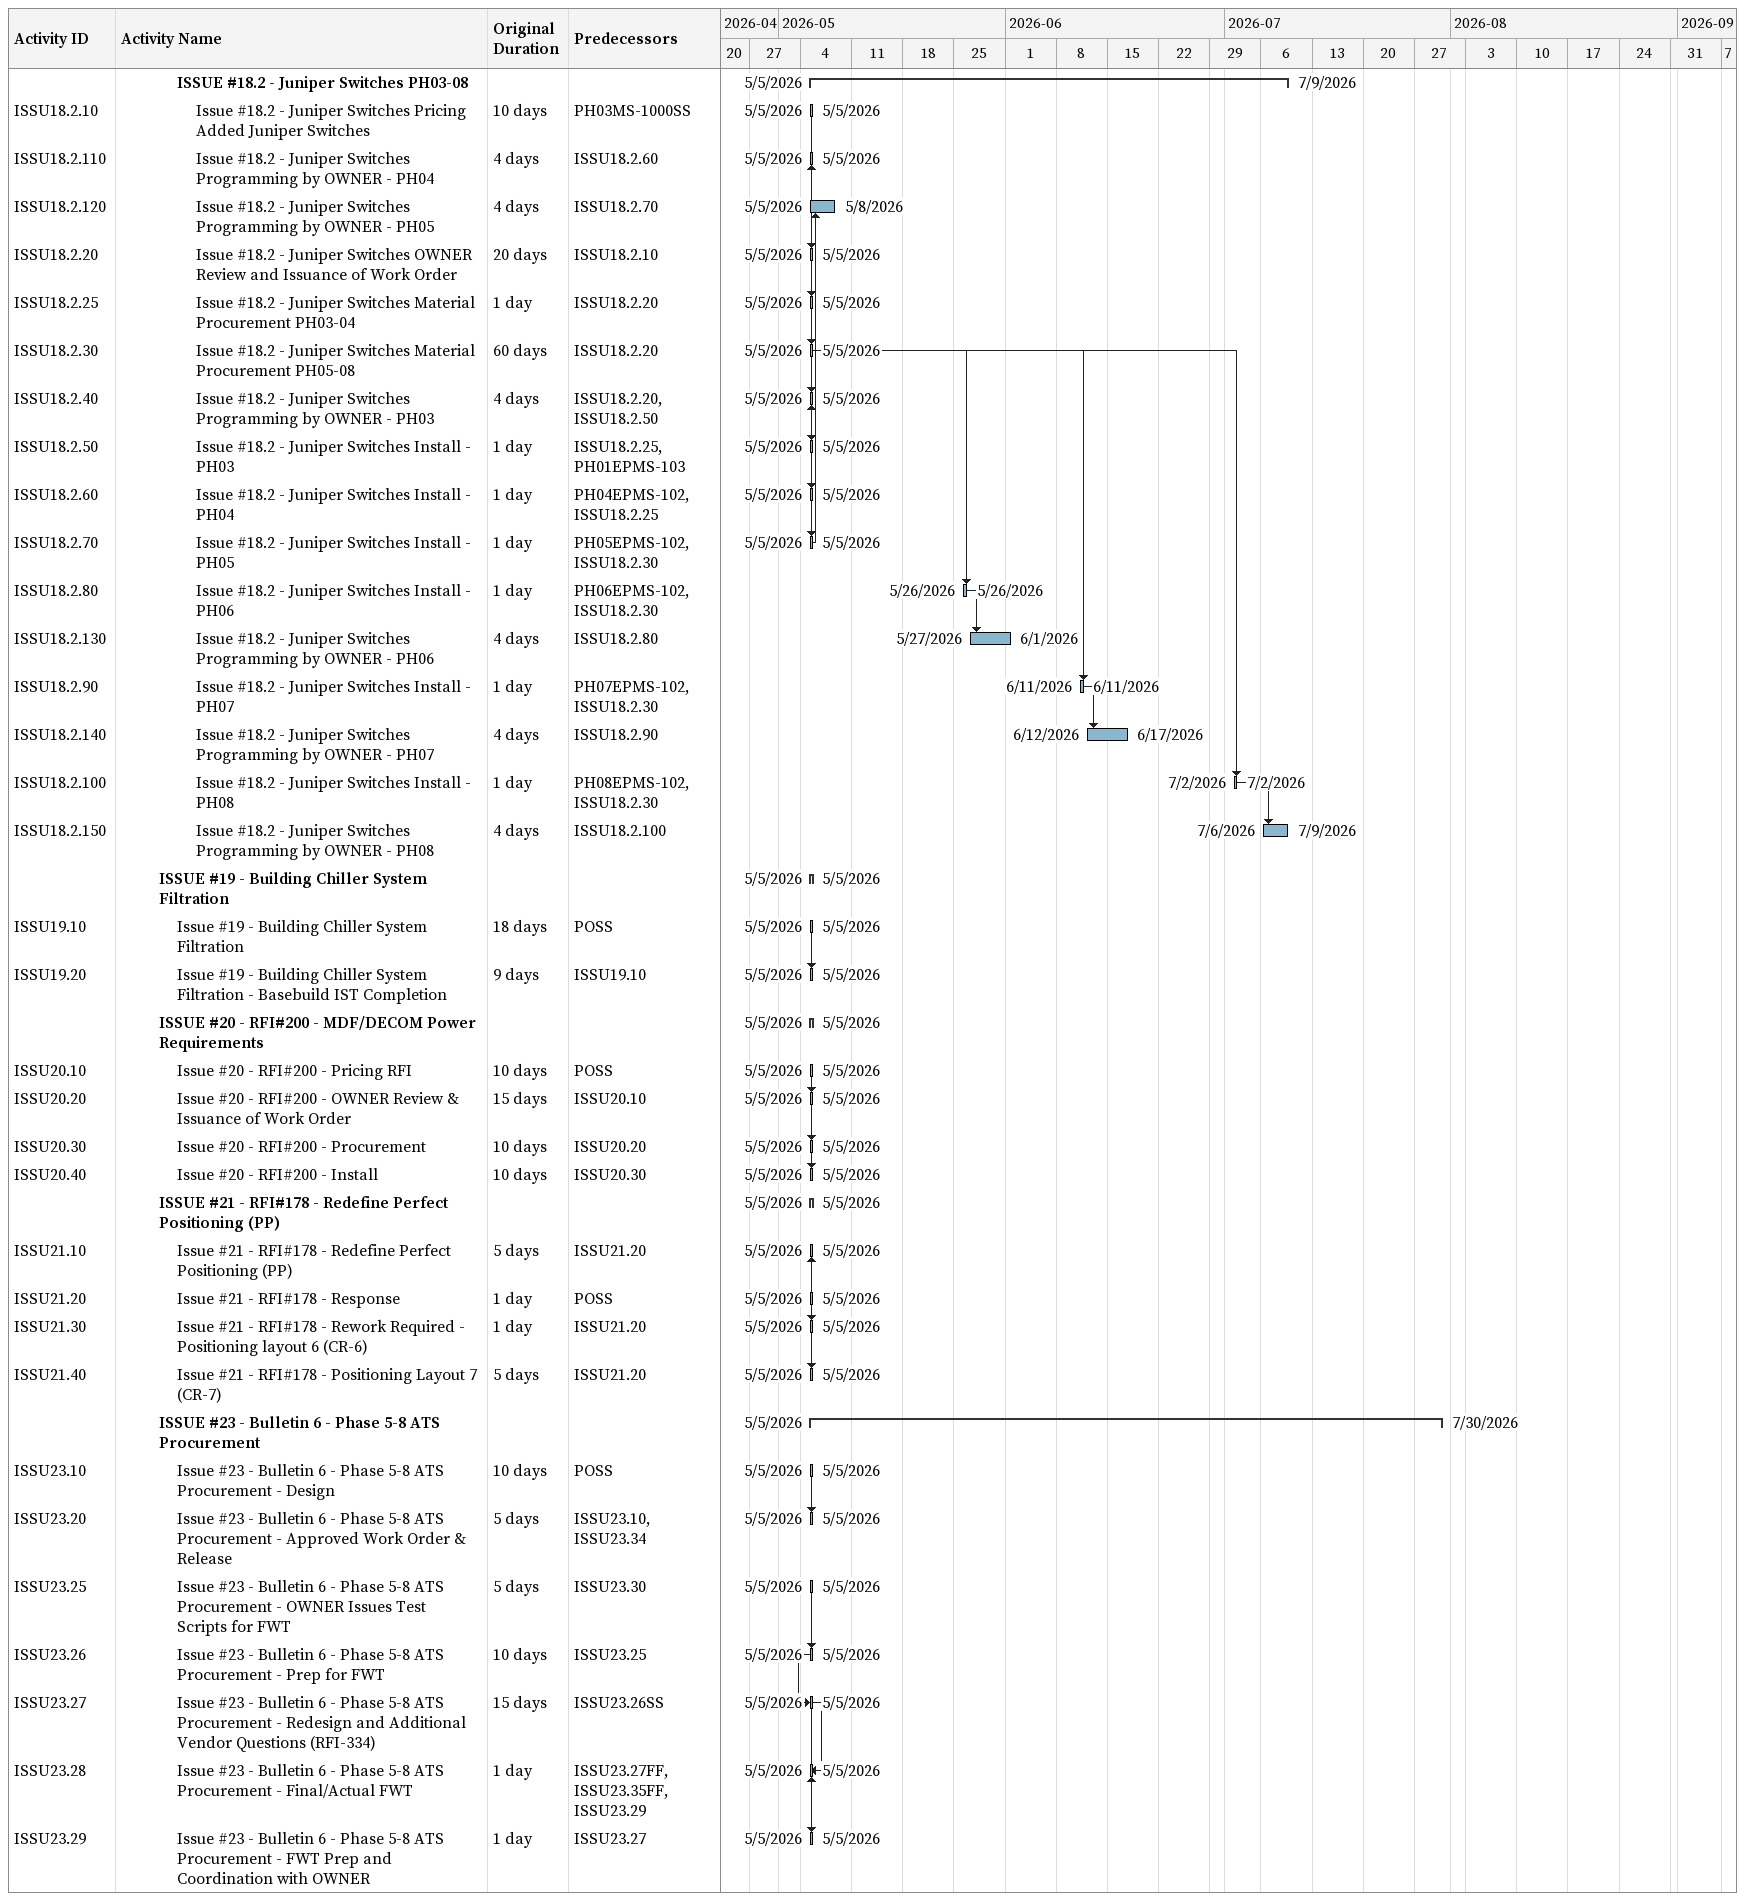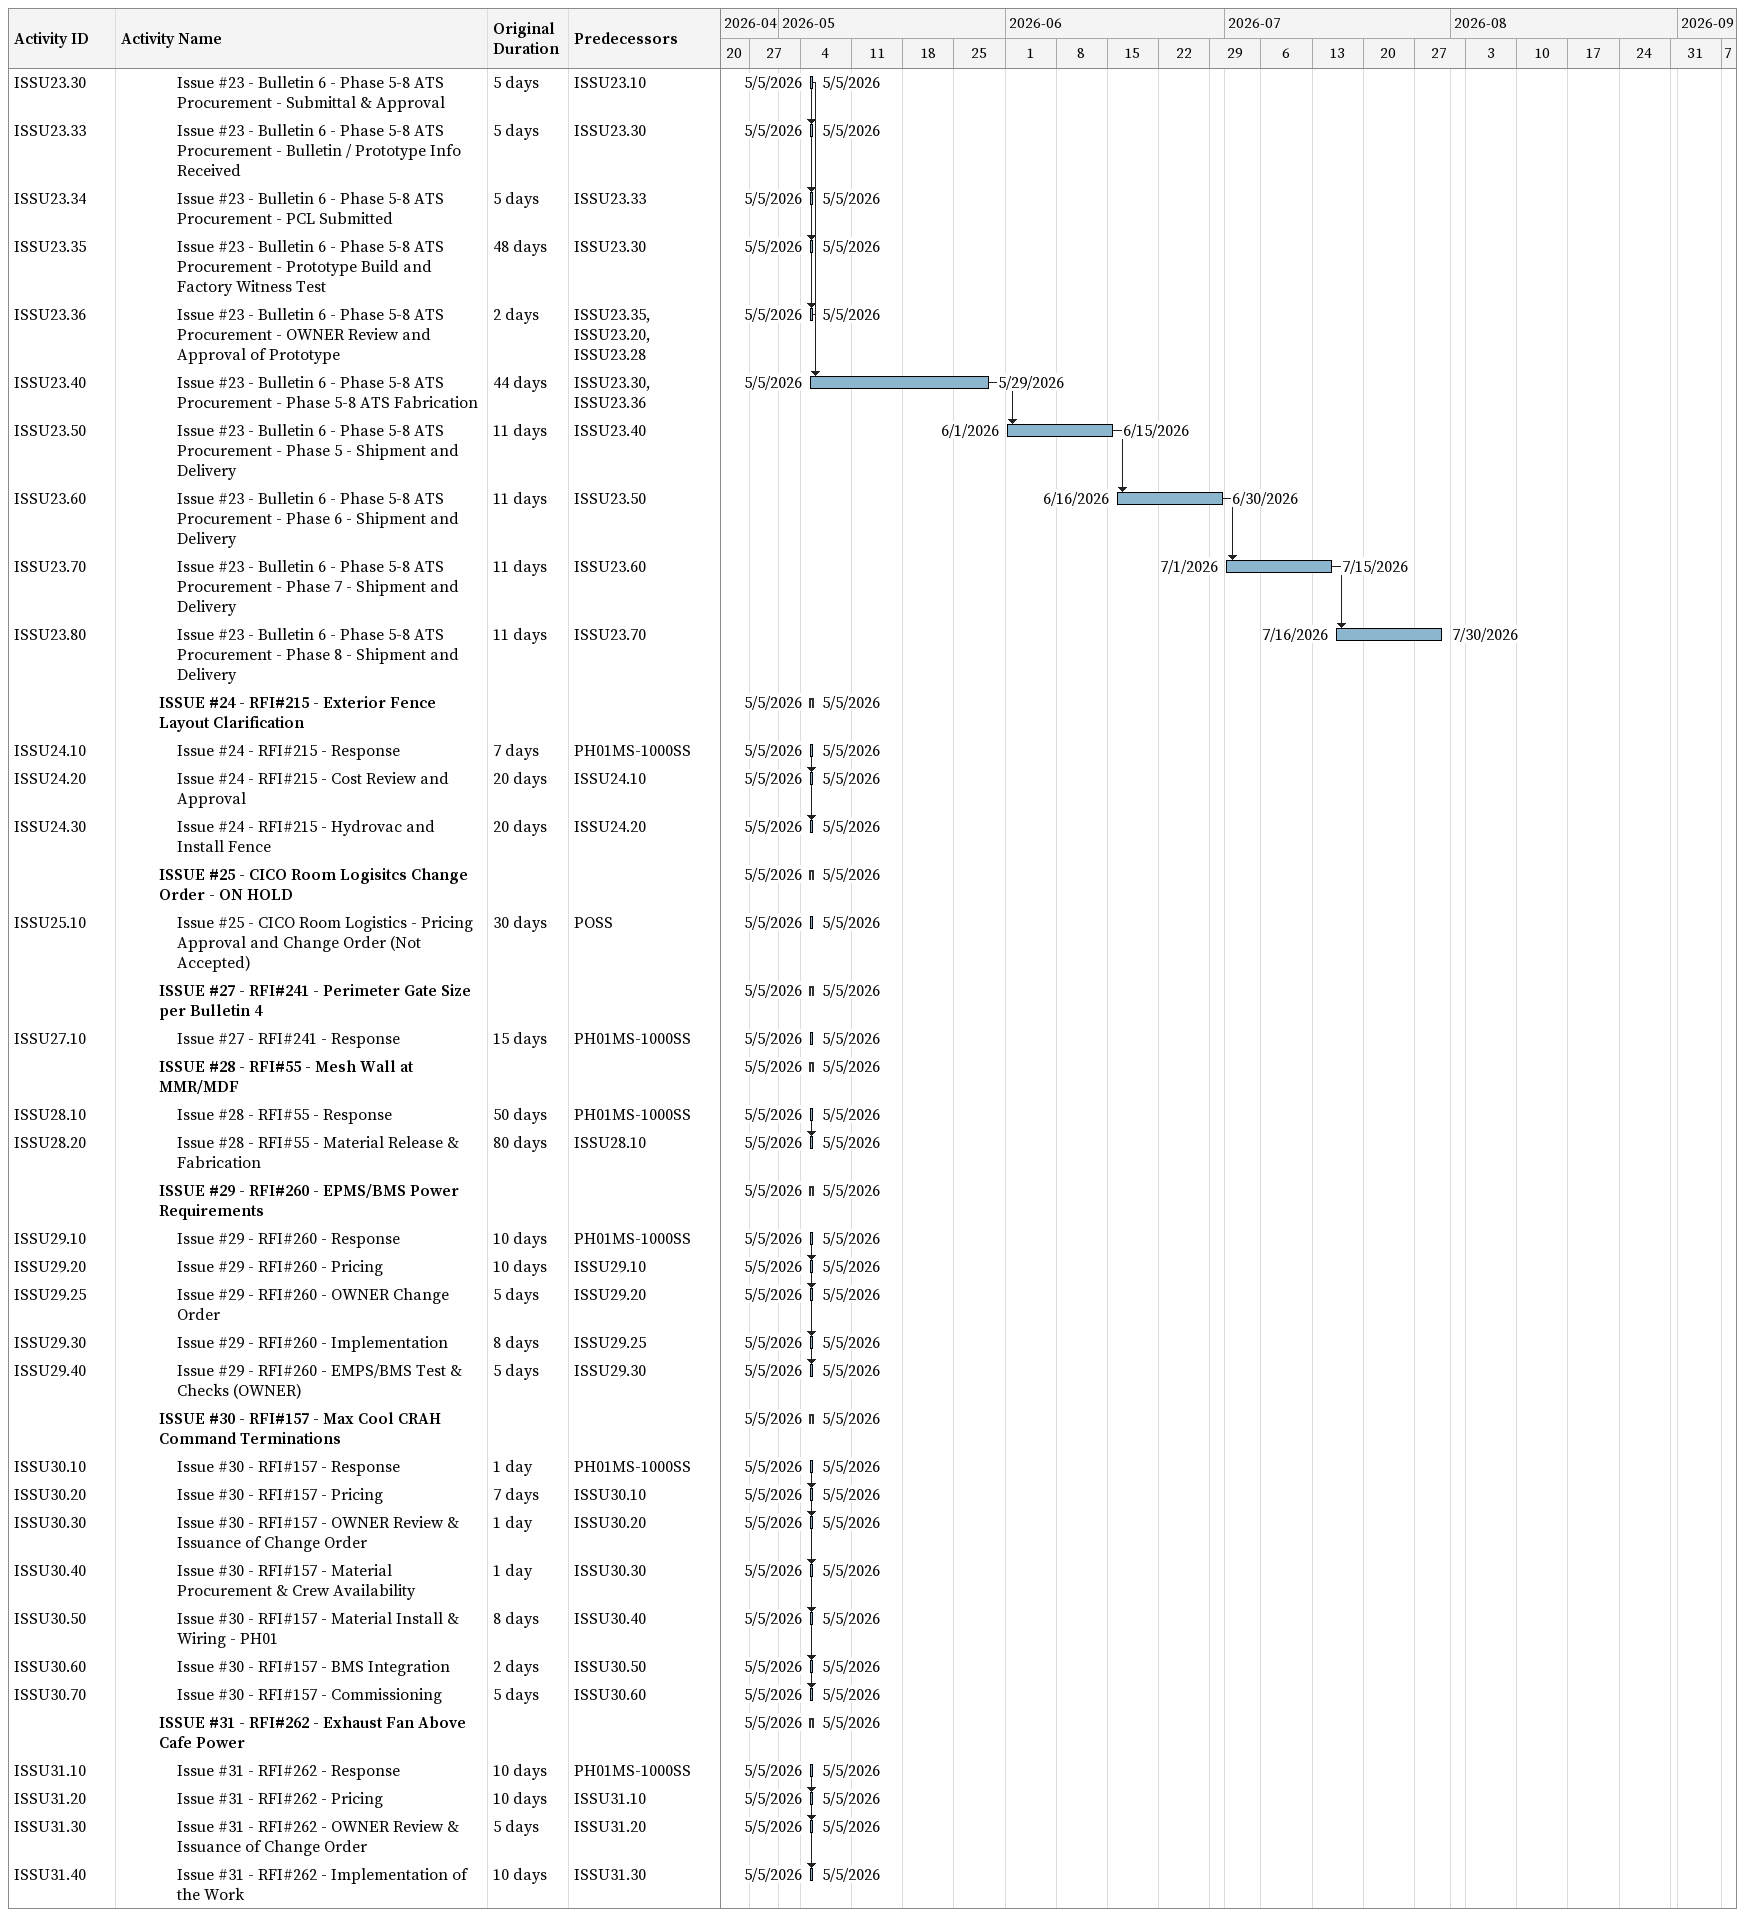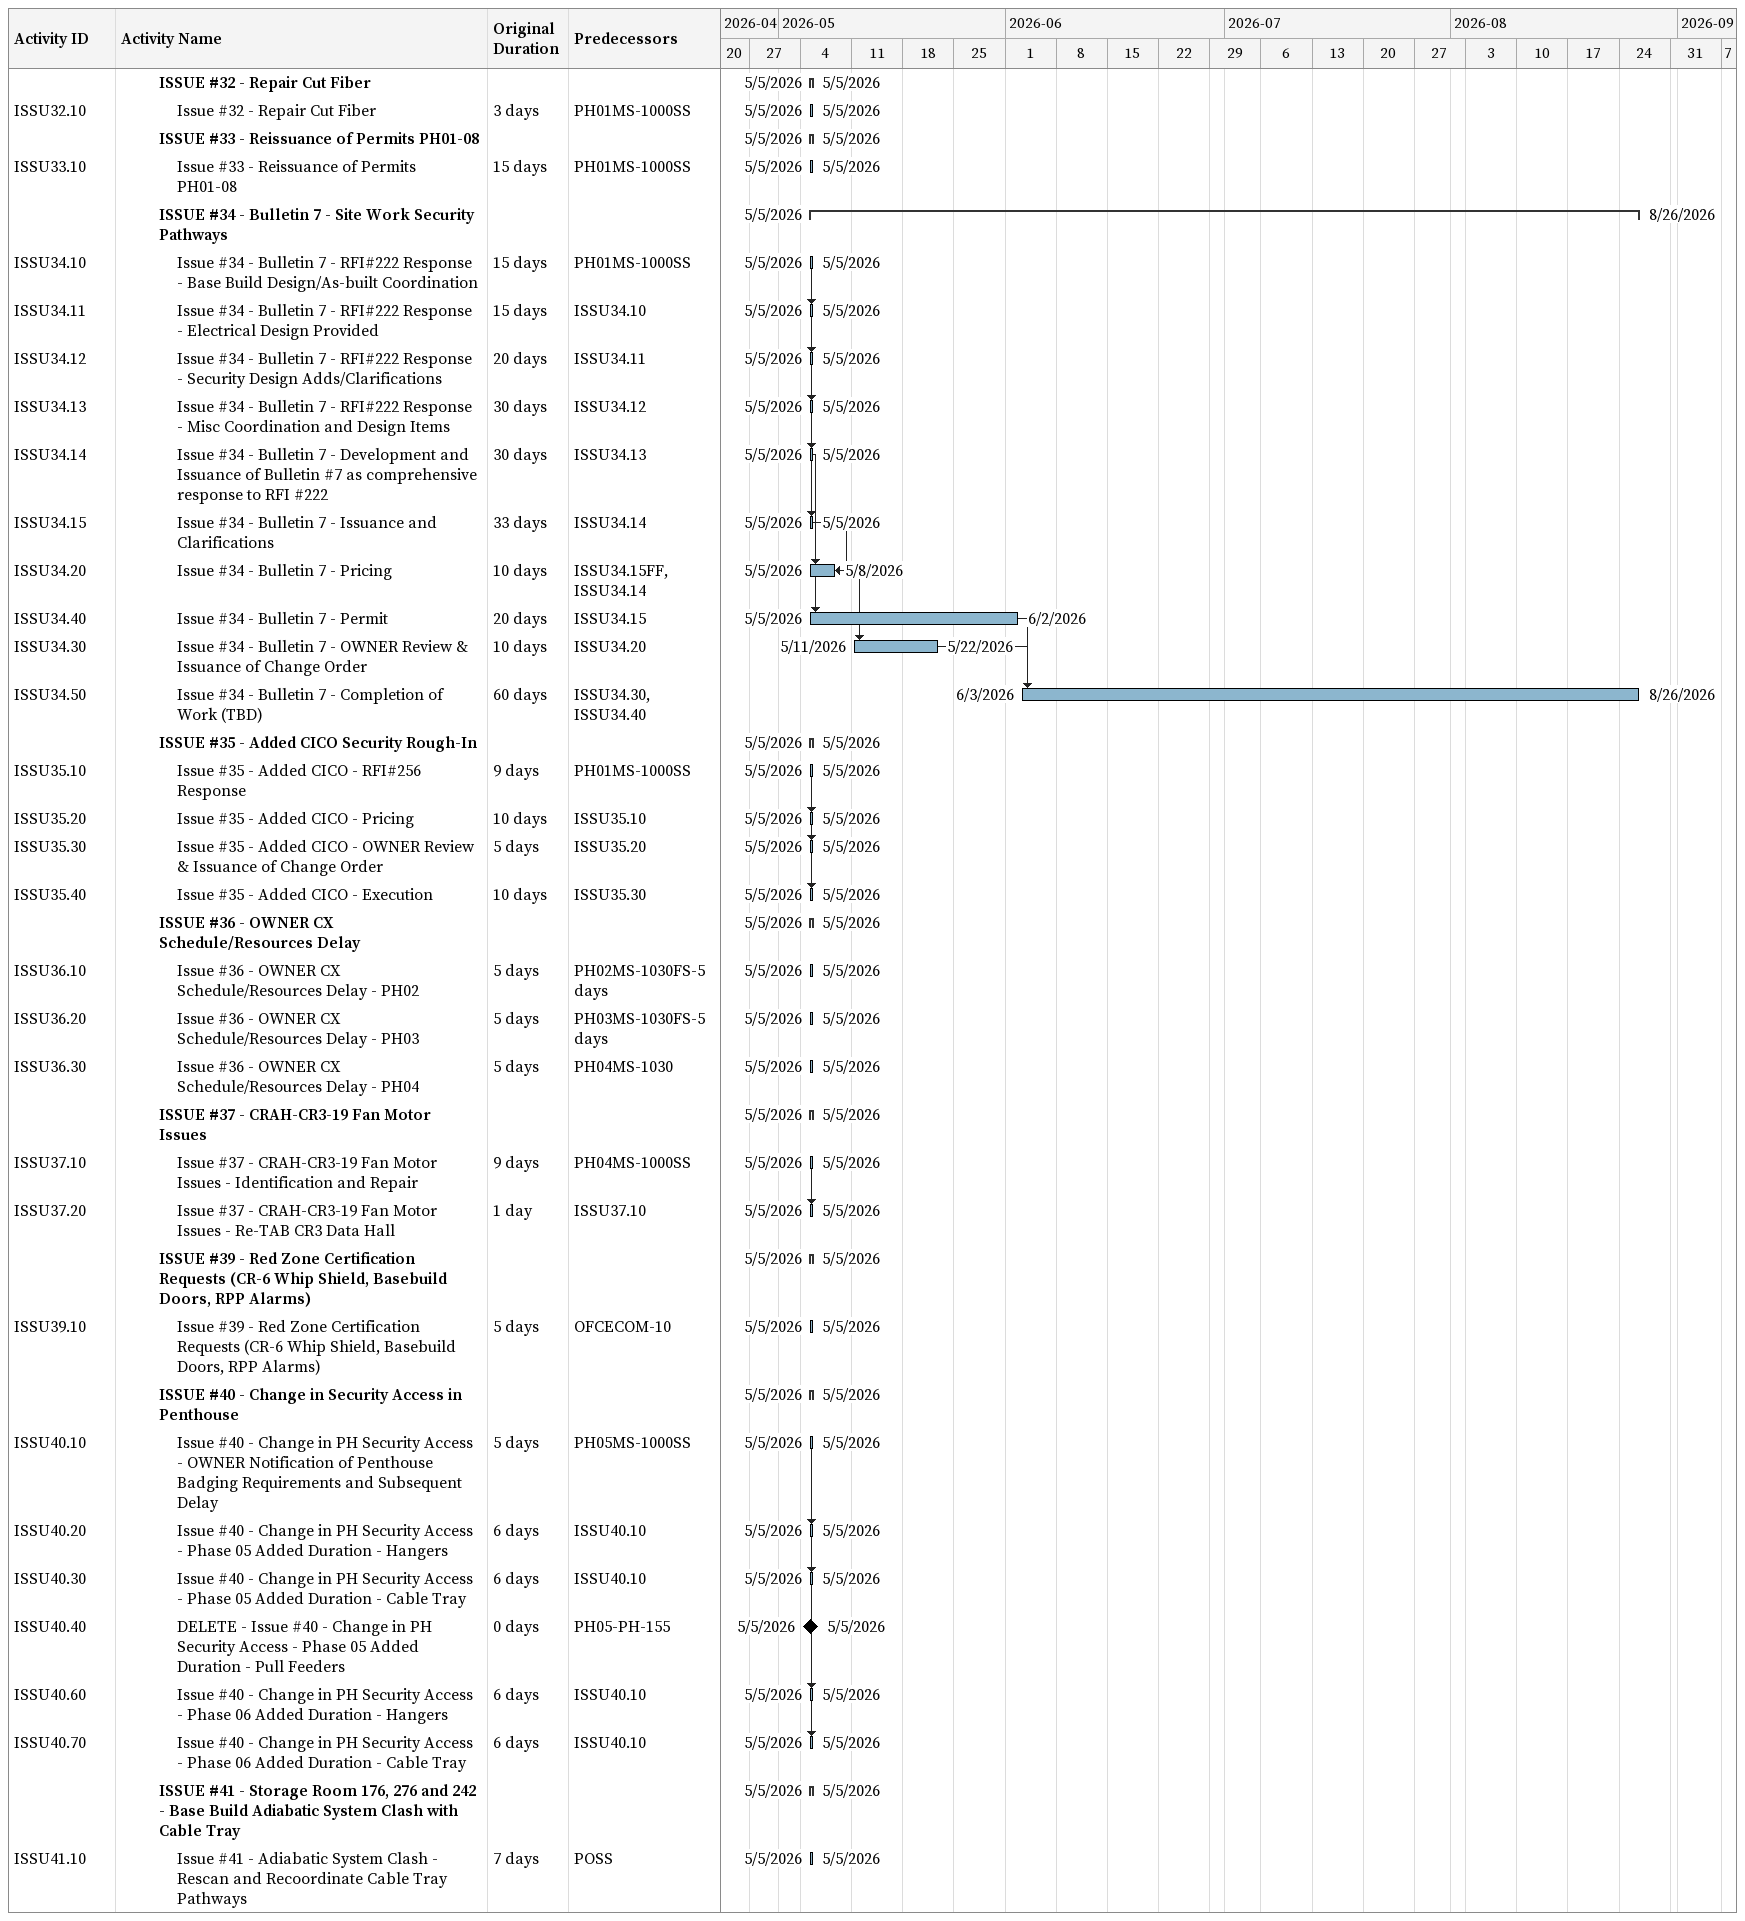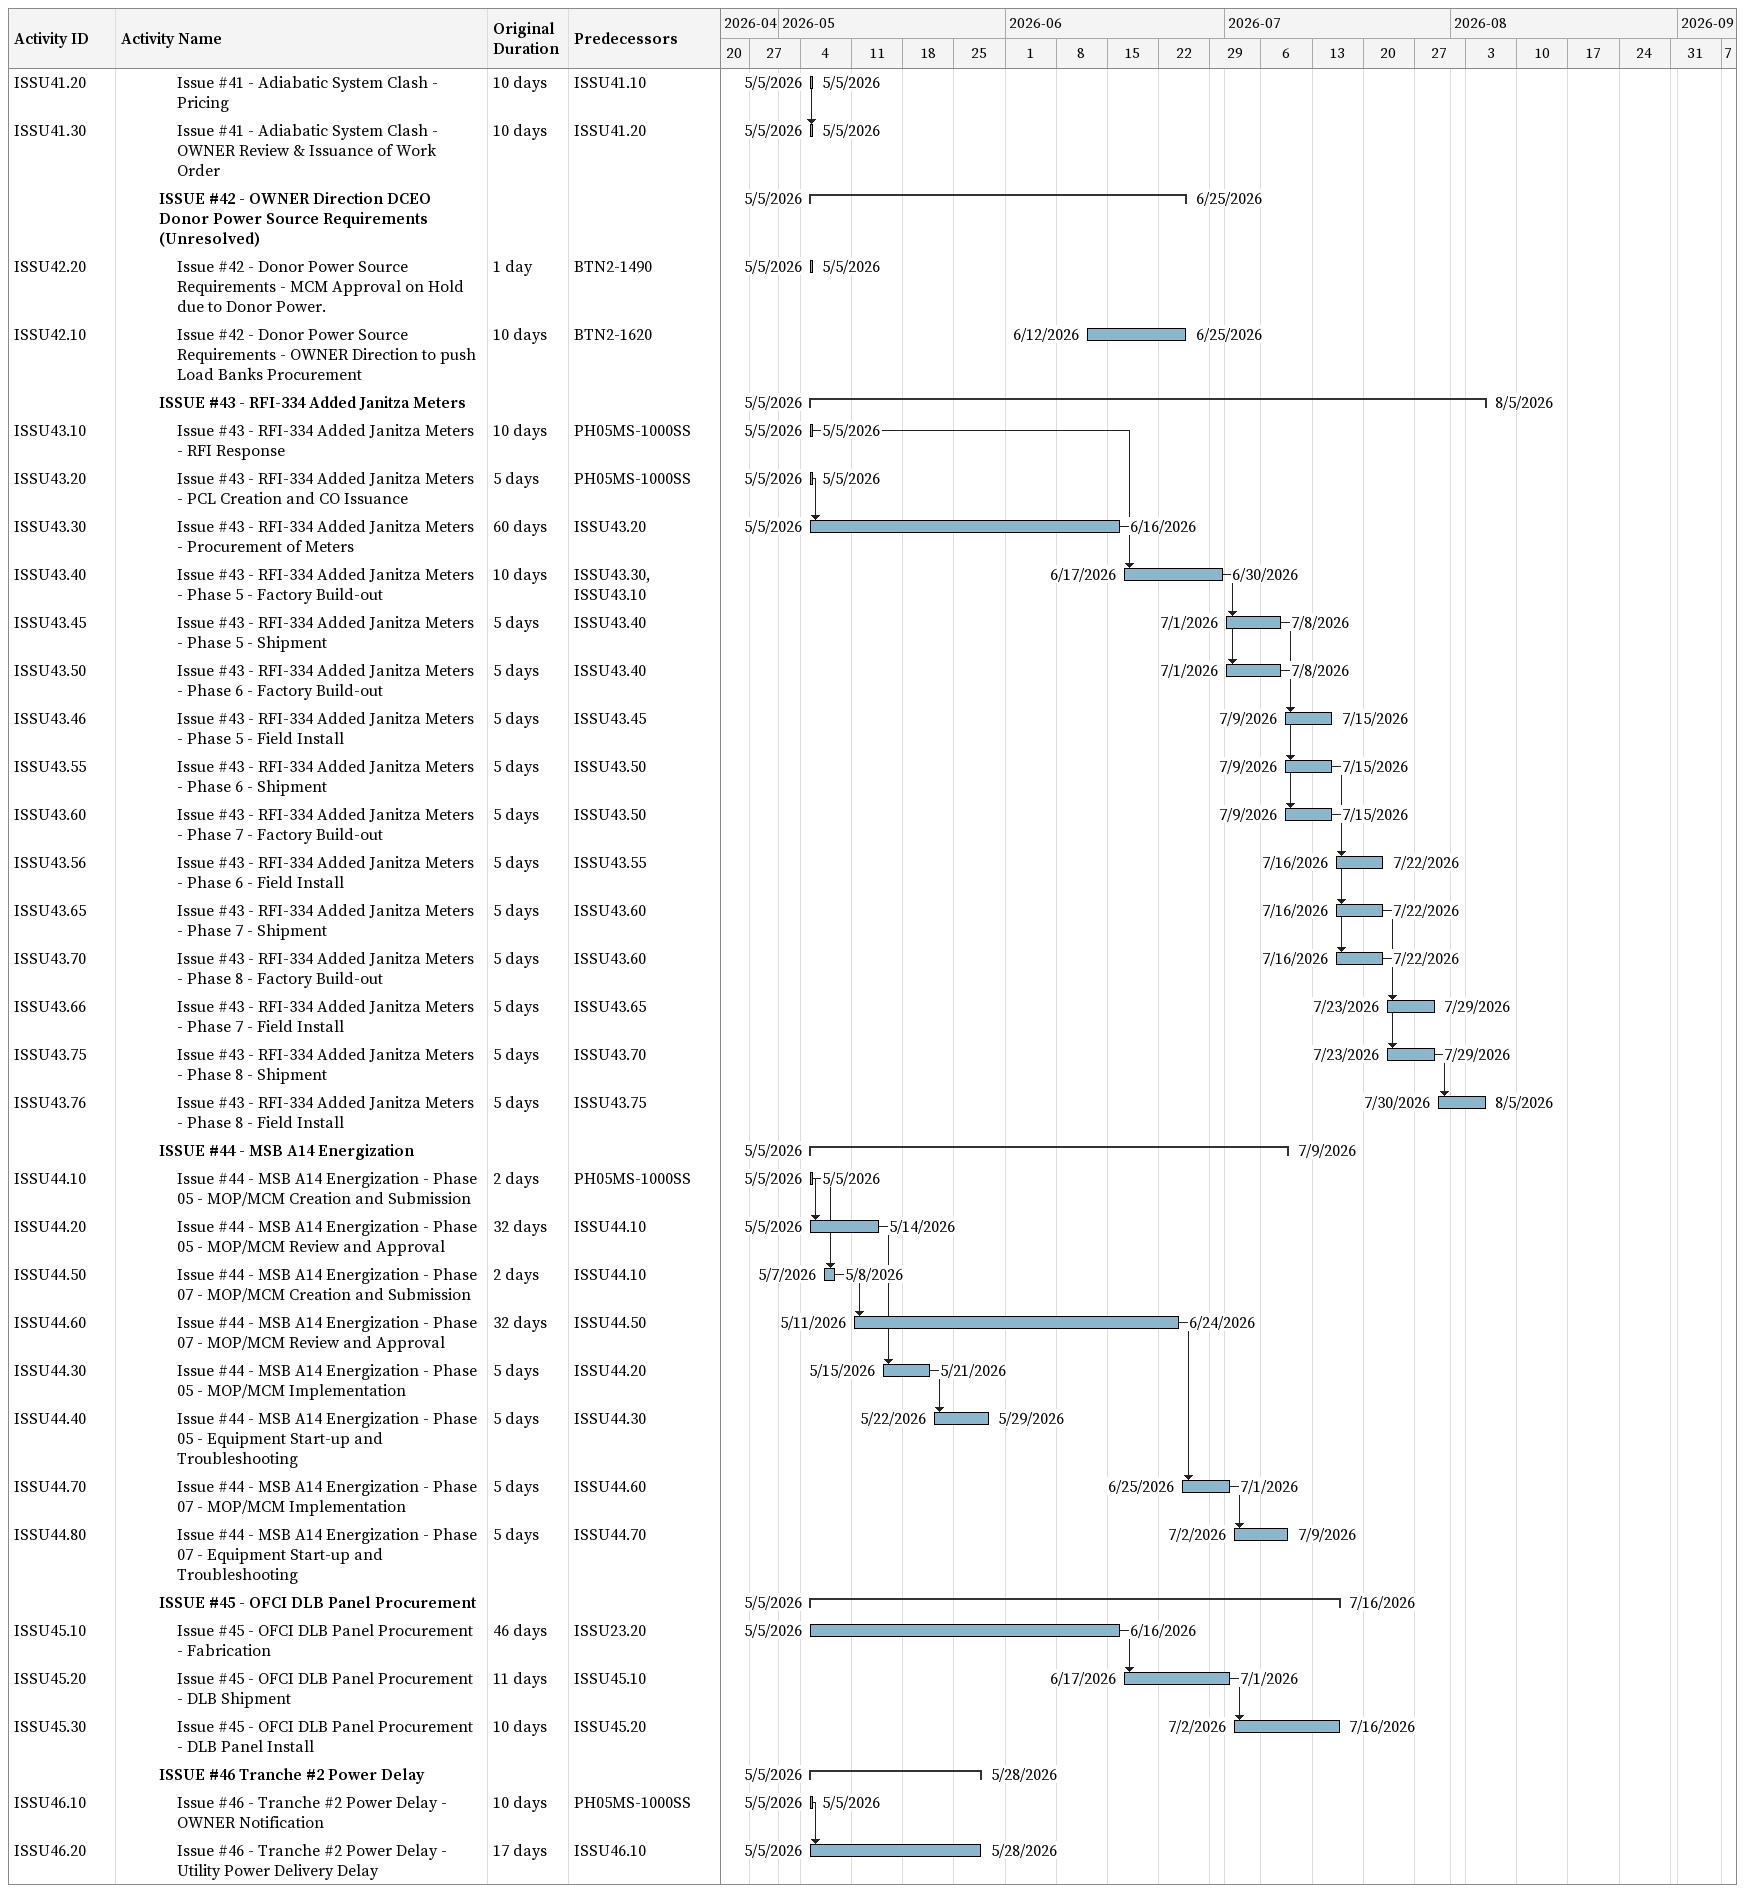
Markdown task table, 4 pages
| ID | Level | Task | Original duration | Start | Finish | Predecessors |
|---|---|---|---|---|---|---|
|  | 4 | **ISSUE #18.2 - Juniper Switches PH03-08** |  | 2026-05-05 | 2026-07-09 |  |
| ISSU18.2.10 | 5 | Issue #18.2 - Juniper Switches Pricing Added Juniper Switches | 10d | 2026-05-05 | 2026-05-05 | PH03MS-1000SS |
| ISSU18.2.110 | 5 | Issue #18.2 - Juniper Switches Programming by OWNER - PH04 | 4d | 2026-05-05 | 2026-05-05 | ISSU18.2.60 |
| ISSU18.2.120 | 5 | Issue #18.2 - Juniper Switches Programming by OWNER - PH05 | 4d | 2026-05-05 | 2026-05-08 | ISSU18.2.70 |
| ISSU18.2.20 | 5 | Issue #18.2 - Juniper Switches OWNER Review and Issuance of Work Order | 20d | 2026-05-05 | 2026-05-05 | ISSU18.2.10 |
| ISSU18.2.25 | 5 | Issue #18.2 - Juniper Switches Material Procurement PH03-04 | 1d | 2026-05-05 | 2026-05-05 | ISSU18.2.20 |
| ISSU18.2.30 | 5 | Issue #18.2 - Juniper Switches Material Procurement PH05-08 | 60d | 2026-05-05 | 2026-05-05 | ISSU18.2.20 |
| ISSU18.2.40 | 5 | Issue #18.2 - Juniper Switches Programming by OWNER - PH03 | 4d | 2026-05-05 | 2026-05-05 | ISSU18.2.20, ISSU18.2.50 |
| ISSU18.2.50 | 5 | Issue #18.2 - Juniper Switches Install - PH03 | 1d | 2026-05-05 | 2026-05-05 | ISSU18.2.25, PH01EPMS-103 |
| ISSU18.2.60 | 5 | Issue #18.2 - Juniper Switches Install - PH04 | 1d | 2026-05-05 | 2026-05-05 | PH04EPMS-102, ISSU18.2.25 |
| ISSU18.2.70 | 5 | Issue #18.2 - Juniper Switches Install - PH05 | 1d | 2026-05-05 | 2026-05-05 | PH05EPMS-102, ISSU18.2.30 |
| ISSU18.2.80 | 5 | Issue #18.2 - Juniper Switches Install - PH06 | 1d | 2026-05-26 | 2026-05-26 | PH06EPMS-102, ISSU18.2.30 |
| ISSU18.2.130 | 5 | Issue #18.2 - Juniper Switches Programming by OWNER - PH06 | 4d | 2026-05-27 | 2026-06-01 | ISSU18.2.80 |
| ISSU18.2.90 | 5 | Issue #18.2 - Juniper Switches Install - PH07 | 1d | 2026-06-11 | 2026-06-11 | PH07EPMS-102, ISSU18.2.30 |
| ISSU18.2.140 | 5 | Issue #18.2 - Juniper Switches Programming by OWNER - PH07 | 4d | 2026-06-12 | 2026-06-17 | ISSU18.2.90 |
| ISSU18.2.100 | 5 | Issue #18.2 - Juniper Switches Install - PH08 | 1d | 2026-07-02 | 2026-07-02 | PH08EPMS-102, ISSU18.2.30 |
| ISSU18.2.150 | 5 | Issue #18.2 - Juniper Switches Programming by OWNER - PH08 | 4d | 2026-07-06 | 2026-07-09 | ISSU18.2.100 |
|  | 3 | **ISSUE #19 - Building Chiller System Filtration** |  | 2026-05-05 | 2026-05-05 |  |
| ISSU19.10 | 4 | Issue #19 - Building Chiller System Filtration | 18d | 2026-05-05 | 2026-05-05 | POSS |
| ISSU19.20 | 4 | Issue #19 - Building Chiller System Filtration - Basebuild IST Completion | 9d | 2026-05-05 | 2026-05-05 | ISSU19.10 |
|  | 3 | **ISSUE #20 - RFI#200 - MDF/DECOM Power Requirements** |  | 2026-05-05 | 2026-05-05 |  |
| ISSU20.10 | 4 | Issue #20 - RFI#200 - Pricing RFI | 10d | 2026-05-05 | 2026-05-05 | POSS |
| ISSU20.20 | 4 | Issue #20 - RFI#200 - OWNER Review & Issuance of Work Order | 15d | 2026-05-05 | 2026-05-05 | ISSU20.10 |
| ISSU20.30 | 4 | Issue #20 - RFI#200 - Procurement | 10d | 2026-05-05 | 2026-05-05 | ISSU20.20 |
| ISSU20.40 | 4 | Issue #20 - RFI#200 - Install | 10d | 2026-05-05 | 2026-05-05 | ISSU20.30 |
|  | 3 | **ISSUE #21 - RFI#178 - Redefine Perfect Positioning (PP)** |  | 2026-05-05 | 2026-05-05 |  |
| ISSU21.10 | 4 | Issue #21 - RFI#178 - Redefine Perfect Positioning (PP) | 5d | 2026-05-05 | 2026-05-05 | ISSU21.20 |
| ISSU21.20 | 4 | Issue #21 - RFI#178 - Response | 1d | 2026-05-05 | 2026-05-05 | POSS |
| ISSU21.30 | 4 | Issue #21 - RFI#178 - Rework Required - Positioning layout 6 (CR-6) | 1d | 2026-05-05 | 2026-05-05 | ISSU21.20 |
| ISSU21.40 | 4 | Issue #21 - RFI#178 - Positioning Layout 7 (CR-7) | 5d | 2026-05-05 | 2026-05-05 | ISSU21.20 |
|  | 3 | **ISSUE #23 - Bulletin 6 - Phase 5-8 ATS Procurement** |  | 2026-05-05 | 2026-07-30 |  |
| ISSU23.10 | 4 | Issue #23 - Bulletin 6 - Phase 5-8 ATS Procurement - Design | 10d | 2026-05-05 | 2026-05-05 | POSS |
| ISSU23.20 | 4 | Issue #23 - Bulletin 6 - Phase 5-8 ATS Procurement - Approved Work Order & Release | 5d | 2026-05-05 | 2026-05-05 | ISSU23.10, ISSU23.34 |
| ISSU23.25 | 4 | Issue #23 - Bulletin 6 - Phase 5-8 ATS Procurement - OWNER Issues Test Scripts for FWT | 5d | 2026-05-05 | 2026-05-05 | ISSU23.30 |
| ISSU23.26 | 4 | Issue #23 - Bulletin 6 - Phase 5-8 ATS Procurement - Prep for FWT | 10d | 2026-05-05 | 2026-05-05 | ISSU23.25 |
| ISSU23.27 | 4 | Issue #23 - Bulletin 6 - Phase 5-8 ATS Procurement - Redesign and Additional Vendor Questions (RFI-334) | 15d | 2026-05-05 | 2026-05-05 | ISSU23.26SS |
| ISSU23.28 | 4 | Issue #23 - Bulletin 6 - Phase 5-8 ATS Procurement - Final/Actual FWT | 1d | 2026-05-05 | 2026-05-05 | ISSU23.27FF, ISSU23.35FF, ISSU23.29 |
| ISSU23.29 | 4 | Issue #23 - Bulletin 6 - Phase 5-8 ATS Procurement - FWT Prep and Coordination with OWNER | 1d | 2026-05-05 | 2026-05-05 | ISSU23.27 |
| ISSU23.30 | 4 | Issue #23 - Bulletin 6 - Phase 5-8 ATS Procurement - Submittal & Approval | 5d | 2026-05-05 | 2026-05-05 | ISSU23.10 |
| ISSU23.33 | 4 | Issue #23 - Bulletin 6 - Phase 5-8 ATS Procurement - Bulletin / Prototype Info Received | 5d | 2026-05-05 | 2026-05-05 | ISSU23.30 |
| ISSU23.34 | 4 | Issue #23 - Bulletin 6 - Phase 5-8 ATS Procurement - PCL Submitted | 5d | 2026-05-05 | 2026-05-05 | ISSU23.33 |
| ISSU23.35 | 4 | Issue #23 - Bulletin 6 - Phase 5-8 ATS Procurement - Prototype Build and Factory Witness Test | 48d | 2026-05-05 | 2026-05-05 | ISSU23.30 |
| ISSU23.36 | 4 | Issue #23 - Bulletin 6 - Phase 5-8 ATS Procurement - OWNER Review and Approval of Prototype | 2d | 2026-05-05 | 2026-05-05 | ISSU23.35, ISSU23.20, ISSU23.28 |
| ISSU23.40 | 4 | Issue #23 - Bulletin 6 - Phase 5-8 ATS Procurement - Phase 5-8 ATS Fabrication | 44d | 2026-05-05 | 2026-05-29 | ISSU23.30, ISSU23.36 |
| ISSU23.50 | 4 | Issue #23 - Bulletin 6 - Phase 5-8 ATS Procurement - Phase 5 - Shipment and Delivery | 11d | 2026-06-01 | 2026-06-15 | ISSU23.40 |
| ISSU23.60 | 4 | Issue #23 - Bulletin 6 - Phase 5-8 ATS Procurement - Phase 6 - Shipment and Delivery | 11d | 2026-06-16 | 2026-06-30 | ISSU23.50 |
| ISSU23.70 | 4 | Issue #23 - Bulletin 6 - Phase 5-8 ATS Procurement - Phase 7 - Shipment and Delivery | 11d | 2026-07-01 | 2026-07-15 | ISSU23.60 |
| ISSU23.80 | 4 | Issue #23 - Bulletin 6 - Phase 5-8 ATS Procurement - Phase 8 - Shipment and Delivery | 11d | 2026-07-16 | 2026-07-30 | ISSU23.70 |
|  | 3 | **ISSUE #24 - RFI#215 - Exterior Fence Layout Clarification** |  | 2026-05-05 | 2026-05-05 |  |
| ISSU24.10 | 4 | Issue #24 - RFI#215 - Response | 7d | 2026-05-05 | 2026-05-05 | PH01MS-1000SS |
| ISSU24.20 | 4 | Issue #24 - RFI#215 - Cost Review and Approval | 20d | 2026-05-05 | 2026-05-05 | ISSU24.10 |
| ISSU24.30 | 4 | Issue #24 - RFI#215 - Hydrovac and Install Fence | 20d | 2026-05-05 | 2026-05-05 | ISSU24.20 |
|  | 3 | **ISSUE #25 - CICO Room Logisitcs Change Order - ON HOLD** |  | 2026-05-05 | 2026-05-05 |  |
| ISSU25.10 | 4 | Issue #25 - CICO Room Logistics - Pricing Approval and Change Order (Not Accepted) | 30d | 2026-05-05 | 2026-05-05 | POSS |
|  | 3 | **ISSUE #27 - RFI#241 - Perimeter Gate Size per Bulletin 4** |  | 2026-05-05 | 2026-05-05 |  |
| ISSU27.10 | 4 | Issue #27 - RFI#241 - Response | 15d | 2026-05-05 | 2026-05-05 | PH01MS-1000SS |
|  | 3 | **ISSUE #28 - RFI#55 - Mesh Wall at MMR/MDF** |  | 2026-05-05 | 2026-05-05 |  |
| ISSU28.10 | 4 | Issue #28 - RFI#55 - Response | 50d | 2026-05-05 | 2026-05-05 | PH01MS-1000SS |
| ISSU28.20 | 4 | Issue #28 - RFI#55 - Material Release & Fabrication | 80d | 2026-05-05 | 2026-05-05 | ISSU28.10 |
|  | 3 | **ISSUE #29 - RFI#260 - EPMS/BMS Power Requirements** |  | 2026-05-05 | 2026-05-05 |  |
| ISSU29.10 | 4 | Issue #29 - RFI#260 - Response | 10d | 2026-05-05 | 2026-05-05 | PH01MS-1000SS |
| ISSU29.20 | 4 | Issue #29 - RFI#260 - Pricing | 10d | 2026-05-05 | 2026-05-05 | ISSU29.10 |
| ISSU29.25 | 4 | Issue #29 - RFI#260 - OWNER Change Order | 5d | 2026-05-05 | 2026-05-05 | ISSU29.20 |
| ISSU29.30 | 4 | Issue #29 - RFI#260 - Implementation | 8d | 2026-05-05 | 2026-05-05 | ISSU29.25 |
| ISSU29.40 | 4 | Issue #29 - RFI#260 - EMPS/BMS Test & Checks (OWNER) | 5d | 2026-05-05 | 2026-05-05 | ISSU29.30 |
|  | 3 | **ISSUE #30 - RFI#157 - Max Cool CRAH Command Terminations** |  | 2026-05-05 | 2026-05-05 |  |
| ISSU30.10 | 4 | Issue #30 - RFI#157 - Response | 1d | 2026-05-05 | 2026-05-05 | PH01MS-1000SS |
| ISSU30.20 | 4 | Issue #30 - RFI#157 - Pricing | 7d | 2026-05-05 | 2026-05-05 | ISSU30.10 |
| ISSU30.30 | 4 | Issue #30 - RFI#157 - OWNER Review & Issuance of Change Order | 1d | 2026-05-05 | 2026-05-05 | ISSU30.20 |
| ISSU30.40 | 4 | Issue #30 - RFI#157 - Material Procurement & Crew Availability | 1d | 2026-05-05 | 2026-05-05 | ISSU30.30 |
| ISSU30.50 | 4 | Issue #30 - RFI#157 - Material Install & Wiring - PH01 | 8d | 2026-05-05 | 2026-05-05 | ISSU30.40 |
| ISSU30.60 | 4 | Issue #30 - RFI#157 - BMS Integration | 2d | 2026-05-05 | 2026-05-05 | ISSU30.50 |
| ISSU30.70 | 4 | Issue #30 - RFI#157 - Commissioning | 5d | 2026-05-05 | 2026-05-05 | ISSU30.60 |
|  | 3 | **ISSUE #31 - RFI#262 - Exhaust Fan Above Cafe Power** |  | 2026-05-05 | 2026-05-05 |  |
| ISSU31.10 | 4 | Issue #31 - RFI#262 - Response | 10d | 2026-05-05 | 2026-05-05 | PH01MS-1000SS |
| ISSU31.20 | 4 | Issue #31 - RFI#262 - Pricing | 10d | 2026-05-05 | 2026-05-05 | ISSU31.10 |
| ISSU31.30 | 4 | Issue #31 - RFI#262 - OWNER Review & Issuance of Change Order | 5d | 2026-05-05 | 2026-05-05 | ISSU31.20 |
| ISSU31.40 | 4 | Issue #31 - RFI#262 - Implementation of the Work | 10d | 2026-05-05 | 2026-05-05 | ISSU31.30 |
|  | 3 | **ISSUE #32 - Repair Cut Fiber** |  | 2026-05-05 | 2026-05-05 |  |
| ISSU32.10 | 4 | Issue #32 - Repair Cut Fiber | 3d | 2026-05-05 | 2026-05-05 | PH01MS-1000SS |
|  | 3 | **ISSUE #33 - Reissuance of Permits PH01-08** |  | 2026-05-05 | 2026-05-05 |  |
| ISSU33.10 | 4 | Issue #33 - Reissuance of Permits PH01-08 | 15d | 2026-05-05 | 2026-05-05 | PH01MS-1000SS |
|  | 3 | **ISSUE #34 - Bulletin 7 - Site Work Security Pathways** |  | 2026-05-05 | 2026-08-26 |  |
| ISSU34.10 | 4 | Issue #34 - Bulletin 7 - RFI#222 Response - Base Build Design/As-built Coordination | 15d | 2026-05-05 | 2026-05-05 | PH01MS-1000SS |
| ISSU34.11 | 4 | Issue #34 - Bulletin 7 - RFI#222 Response - Electrical Design Provided | 15d | 2026-05-05 | 2026-05-05 | ISSU34.10 |
| ISSU34.12 | 4 | Issue #34 - Bulletin 7 - RFI#222 Response - Security Design Adds/Clarifications | 20d | 2026-05-05 | 2026-05-05 | ISSU34.11 |
| ISSU34.13 | 4 | Issue #34 - Bulletin 7 - RFI#222 Response - Misc Coordination and Design Items | 30d | 2026-05-05 | 2026-05-05 | ISSU34.12 |
| ISSU34.14 | 4 | Issue #34 - Bulletin 7 - Development and Issuance of Bulletin #7 as comprehensive response to RFI #222 | 30d | 2026-05-05 | 2026-05-05 | ISSU34.13 |
| ISSU34.15 | 4 | Issue #34 - Bulletin 7 - Issuance and Clarifications | 33d | 2026-05-05 | 2026-05-05 | ISSU34.14 |
| ISSU34.20 | 4 | Issue #34 - Bulletin 7 - Pricing | 10d | 2026-05-05 | 2026-05-08 | ISSU34.15FF, ISSU34.14 |
| ISSU34.40 | 4 | Issue #34 - Bulletin 7 - Permit | 20d | 2026-05-05 | 2026-06-02 | ISSU34.15 |
| ISSU34.30 | 4 | Issue #34 - Bulletin 7 - OWNER Review & Issuance of Change Order | 10d | 2026-05-11 | 2026-05-22 | ISSU34.20 |
| ISSU34.50 | 4 | Issue #34 - Bulletin 7 - Completion of Work (TBD) | 60d | 2026-06-03 | 2026-08-26 | ISSU34.30, ISSU34.40 |
|  | 3 | **ISSUE #35 - Added CICO Security Rough-In** |  | 2026-05-05 | 2026-05-05 |  |
| ISSU35.10 | 4 | Issue #35 - Added CICO - RFI#256 Response | 9d | 2026-05-05 | 2026-05-05 | PH01MS-1000SS |
| ISSU35.20 | 4 | Issue #35 - Added CICO - Pricing | 10d | 2026-05-05 | 2026-05-05 | ISSU35.10 |
| ISSU35.30 | 4 | Issue #35 - Added CICO - OWNER Review & Issuance of Change Order | 5d | 2026-05-05 | 2026-05-05 | ISSU35.20 |
| ISSU35.40 | 4 | Issue #35 - Added CICO - Execution | 10d | 2026-05-05 | 2026-05-05 | ISSU35.30 |
|  | 3 | **ISSUE #36 - OWNER CX Schedule/Resources Delay** |  | 2026-05-05 | 2026-05-05 |  |
| ISSU36.10 | 4 | Issue #36 - OWNER CX Schedule/Resources Delay - PH02 | 5d | 2026-05-05 | 2026-05-05 | PH02MS-1030FS-5d |
| ISSU36.20 | 4 | Issue #36 - OWNER CX Schedule/Resources Delay - PH03 | 5d | 2026-05-05 | 2026-05-05 | PH03MS-1030FS-5d |
| ISSU36.30 | 4 | Issue #36 - OWNER CX Schedule/Resources Delay - PH04 | 5d | 2026-05-05 | 2026-05-05 | PH04MS-1030 |
|  | 3 | **ISSUE #37 - CRAH-CR3-19 Fan Motor Issues** |  | 2026-05-05 | 2026-05-05 |  |
| ISSU37.10 | 4 | Issue #37 - CRAH-CR3-19 Fan Motor Issues - Identification and Repair | 9d | 2026-05-05 | 2026-05-05 | PH04MS-1000SS |
| ISSU37.20 | 4 | Issue #37 - CRAH-CR3-19 Fan Motor Issues - Re-TAB CR3 Data Hall | 1d | 2026-05-05 | 2026-05-05 | ISSU37.10 |
|  | 3 | **ISSUE #39 - Red Zone Certification Requests (CR-6 Whip Shield, Basebuild Doors, RPP Alarms)** |  | 2026-05-05 | 2026-05-05 |  |
| ISSU39.10 | 4 | Issue #39 - Red Zone Certification Requests (CR-6 Whip Shield, Basebuild Doors, RPP Alarms) | 5d | 2026-05-05 | 2026-05-05 | OFCECOM-10 |
|  | 3 | **ISSUE #40 - Change in Security Access in Penthouse** |  | 2026-05-05 | 2026-05-05 |  |
| ISSU40.10 | 4 | Issue #40 - Change in PH Security Access - OWNER Notification of Penthouse Badging Requirements and Subsequent Delay | 5d | 2026-05-05 | 2026-05-05 | PH05MS-1000SS |
| ISSU40.20 | 4 | Issue #40 - Change in PH Security Access - Phase 05 Added Duration - Hangers | 6d | 2026-05-05 | 2026-05-05 | ISSU40.10 |
| ISSU40.30 | 4 | Issue #40 - Change in PH Security Access - Phase 05 Added Duration - Cable Tray | 6d | 2026-05-05 | 2026-05-05 | ISSU40.10 |
| ISSU40.40 | 4 | DELETE - Issue #40 - Change in PH Security Access - Phase 05 Added Duration - Pull Feeders | 0d | 2026-05-05 | 2026-05-05 | PH05-PH-155 |
| ISSU40.60 | 4 | Issue #40 - Change in PH Security Access - Phase 06 Added Duration - Hangers | 6d | 2026-05-05 | 2026-05-05 | ISSU40.10 |
| ISSU40.70 | 4 | Issue #40 - Change in PH Security Access - Phase 06 Added Duration - Cable Tray | 6d | 2026-05-05 | 2026-05-05 | ISSU40.10 |
|  | 3 | **ISSUE #41 - Storage Room 176, 276 and 242 - Base Build Adiabatic System Clash with Cable Tray** |  | 2026-05-05 | 2026-05-05 |  |
| ISSU41.10 | 4 | Issue #41 - Adiabatic System Clash - Rescan and Recoordinate Cable Tray Pathways | 7d | 2026-05-05 | 2026-05-05 | POSS |
| ISSU41.20 | 4 | Issue #41 - Adiabatic System Clash - Pricing | 10d | 2026-05-05 | 2026-05-05 | ISSU41.10 |
| ISSU41.30 | 4 | Issue #41 - Adiabatic System Clash - OWNER Review & Issuance of Work Order | 10d | 2026-05-05 | 2026-05-05 | ISSU41.20 |
|  | 3 | **ISSUE #42 - OWNER Direction DCEO Donor Power Source Requirements (Unresolved)** |  | 2026-05-05 | 2026-06-25 |  |
| ISSU42.20 | 4 | Issue #42 - Donor Power Source Requirements - MCM Approval on Hold due to Donor Power. | 1d | 2026-05-05 | 2026-05-05 | BTN2-1490 |
| ISSU42.10 | 4 | Issue #42 - Donor Power Source Requirements - OWNER Direction to push Load Banks Procurement | 10d | 2026-06-12 | 2026-06-25 | BTN2-1620 |
|  | 3 | **ISSUE #43 - RFI-334 Added Janitza Meters** |  | 2026-05-05 | 2026-08-05 |  |
| ISSU43.10 | 4 | Issue #43 - RFI-334 Added Janitza Meters - RFI Response | 10d | 2026-05-05 | 2026-05-05 | PH05MS-1000SS |
| ISSU43.20 | 4 | Issue #43 - RFI-334 Added Janitza Meters - PCL Creation and CO Issuance | 5d | 2026-05-05 | 2026-05-05 | PH05MS-1000SS |
| ISSU43.30 | 4 | Issue #43 - RFI-334 Added Janitza Meters - Procurement of Meters | 60d | 2026-05-05 | 2026-06-16 | ISSU43.20 |
| ISSU43.40 | 4 | Issue #43 - RFI-334 Added Janitza Meters - Phase 5 - Factory Build-out | 10d | 2026-06-17 | 2026-06-30 | ISSU43.30, ISSU43.10 |
| ISSU43.45 | 4 | Issue #43 - RFI-334 Added Janitza Meters - Phase 5 - Shipment | 5d | 2026-07-01 | 2026-07-08 | ISSU43.40 |
| ISSU43.50 | 4 | Issue #43 - RFI-334 Added Janitza Meters - Phase 6 - Factory Build-out | 5d | 2026-07-01 | 2026-07-08 | ISSU43.40 |
| ISSU43.46 | 4 | Issue #43 - RFI-334 Added Janitza Meters - Phase 5 - Field Install | 5d | 2026-07-09 | 2026-07-15 | ISSU43.45 |
| ISSU43.55 | 4 | Issue #43 - RFI-334 Added Janitza Meters - Phase 6 - Shipment | 5d | 2026-07-09 | 2026-07-15 | ISSU43.50 |
| ISSU43.60 | 4 | Issue #43 - RFI-334 Added Janitza Meters - Phase 7 - Factory Build-out | 5d | 2026-07-09 | 2026-07-15 | ISSU43.50 |
| ISSU43.56 | 4 | Issue #43 - RFI-334 Added Janitza Meters - Phase 6 - Field Install | 5d | 2026-07-16 | 2026-07-22 | ISSU43.55 |
| ISSU43.65 | 4 | Issue #43 - RFI-334 Added Janitza Meters - Phase 7 - Shipment | 5d | 2026-07-16 | 2026-07-22 | ISSU43.60 |
| ISSU43.70 | 4 | Issue #43 - RFI-334 Added Janitza Meters - Phase 8 - Factory Build-out | 5d | 2026-07-16 | 2026-07-22 | ISSU43.60 |
| ISSU43.66 | 4 | Issue #43 - RFI-334 Added Janitza Meters - Phase 7 - Field Install | 5d | 2026-07-23 | 2026-07-29 | ISSU43.65 |
| ISSU43.75 | 4 | Issue #43 - RFI-334 Added Janitza Meters - Phase 8 - Shipment | 5d | 2026-07-23 | 2026-07-29 | ISSU43.70 |
| ISSU43.76 | 4 | Issue #43 - RFI-334 Added Janitza Meters - Phase 8 - Field Install | 5d | 2026-07-30 | 2026-08-05 | ISSU43.75 |
|  | 3 | **ISSUE #44 - MSB A14 Energization** |  | 2026-05-05 | 2026-07-09 |  |
| ISSU44.10 | 4 | Issue #44 - MSB A14 Energization - Phase 05 - MOP/MCM Creation and Submission | 2d | 2026-05-05 | 2026-05-05 | PH05MS-1000SS |
| ISSU44.20 | 4 | Issue #44 - MSB A14 Energization - Phase 05 - MOP/MCM Review and Approval | 32d | 2026-05-05 | 2026-05-14 | ISSU44.10 |
| ISSU44.50 | 4 | Issue #44 - MSB A14 Energization - Phase 07 - MOP/MCM Creation and Submission | 2d | 2026-05-07 | 2026-05-08 | ISSU44.10 |
| ISSU44.60 | 4 | Issue #44 - MSB A14 Energization - Phase 07 - MOP/MCM Review and Approval | 32d | 2026-05-11 | 2026-06-24 | ISSU44.50 |
| ISSU44.30 | 4 | Issue #44 - MSB A14 Energization - Phase 05 - MOP/MCM Implementation | 5d | 2026-05-15 | 2026-05-21 | ISSU44.20 |
| ISSU44.40 | 4 | Issue #44 - MSB A14 Energization - Phase 05 - Equipment Start-up and Troubleshooting | 5d | 2026-05-22 | 2026-05-29 | ISSU44.30 |
| ISSU44.70 | 4 | Issue #44 - MSB A14 Energization - Phase 07 - MOP/MCM Implementation | 5d | 2026-06-25 | 2026-07-01 | ISSU44.60 |
| ISSU44.80 | 4 | Issue #44 - MSB A14 Energization - Phase 07 - Equipment Start-up and Troubleshooting | 5d | 2026-07-02 | 2026-07-09 | ISSU44.70 |
|  | 3 | **ISSUE #45 - OFCI DLB Panel Procurement** |  | 2026-05-05 | 2026-07-16 |  |
| ISSU45.10 | 4 | Issue #45 - OFCI DLB Panel Procurement - Fabrication | 46d | 2026-05-05 | 2026-06-16 | ISSU23.20 |
| ISSU45.20 | 4 | Issue #45 - OFCI DLB Panel Procurement - DLB Shipment | 11d | 2026-06-17 | 2026-07-01 | ISSU45.10 |
| ISSU45.30 | 4 | Issue #45 - OFCI DLB Panel Procurement - DLB Panel Install | 10d | 2026-07-02 | 2026-07-16 | ISSU45.20 |
|  | 3 | **ISSUE #46 Tranche #2 Power Delay** |  | 2026-05-05 | 2026-05-28 |  |
| ISSU46.10 | 4 | Issue #46 - Tranche #2 Power Delay - OWNER Notification | 10d | 2026-05-05 | 2026-05-05 | PH05MS-1000SS |
| ISSU46.20 | 4 | Issue #46 - Tranche #2 Power Delay - Utility Power Delivery Delay | 17d | 2026-05-05 | 2026-05-28 | ISSU46.10 |
